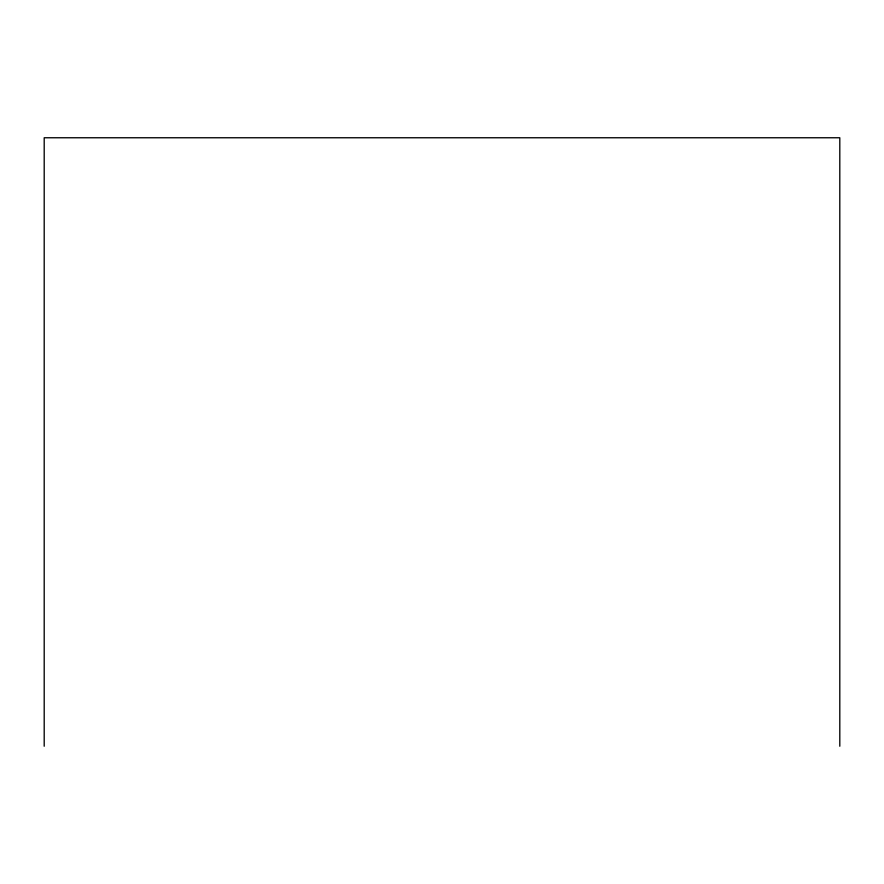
<?xml version="1.0" encoding="UTF-8"?>
<svg xmlns="http://www.w3.org/2000/svg" width="884" height="884" viewBox="0 0 884 884"><rect width="100%" height="100%" fill="white"/><g stroke="black" fill="none" stroke-linecap="round" stroke-linejoin="round"><path stroke-width="1.33" d="M839.8 746.24L839.8 137.76L44.2 137.76L44.2 746.24"/></g></svg>
